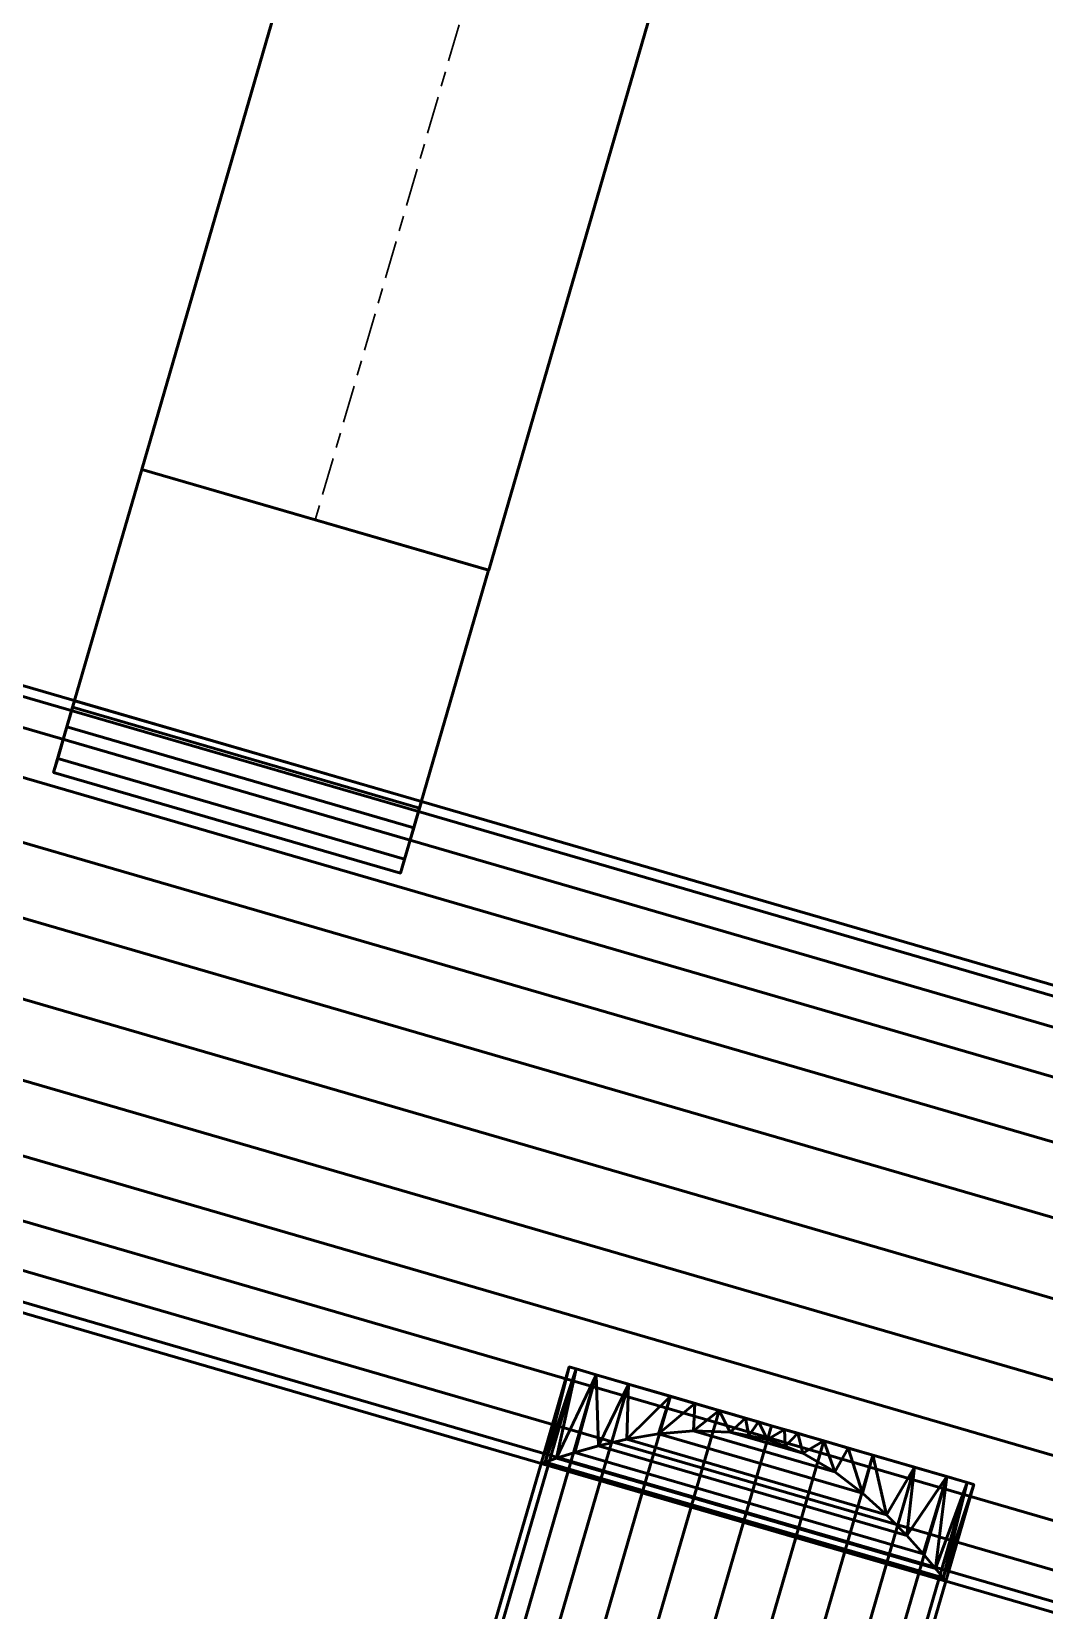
# Model space of a CAD drawing. Header units: inches. Extents: x -1654 to 1344, y -1538 to 36.
# Drawn here: x -281.72 to -264.9, y -673.81 to -647.59 of the extents above; entities that cross this region are included whole.
import ezdxf

# ---------------------------------------------------------------- set-up
doc = ezdxf.new("R2010")
doc.units = ezdxf.units.IN
doc.header["$MEASUREMENT"] = 0
doc.linetypes.add('Center', pattern=[1.25, 0.25, -0.1875, 0.625, -0.1875])
doc.layers.add('M-HVAC-DUCT', color=1, linetype='Center', lineweight=30)
doc.layers.add('M-HVAC-DUCT-SA', color=1, linetype='Continuous', lineweight=50)

# ---------------------------------------------------------------- blocks, each defined once
blk = doc.blocks.new('Rectangular Takeoff - Standard-914984-_3D_')
at = {"layer": 'M-HVAC-DUCT', "color": 8, "linetype": 'Continuous', "lineweight": 50}
mesh = blk.add_polyface(dxfattribs=at)
corners = [(-1.24, -3, 3), (-1.24, 3, 3), (-1.24, 3, -3), (-1.24, -3, -3)]
mesh.append_faces([[corners[k] for k in face] for face in [(2, 3, 0, 1)]], dxfattribs={"color": 8})
mesh = blk.add_polyface(dxfattribs=at)
corners = [(-1.24, 3, -3), (4, 3, -3), (4, -3, -3), (-1.24, -3, -3)]
mesh.append_faces([[corners[k] for k in face] for face in [(3, 0, 1, 2)]], dxfattribs={"color": 8})
mesh = blk.add_polyface(dxfattribs=at)
corners = [(-1.24, 3, 3), (4, 3, 3), (4, 3, -3), (-1.24, 3, -3)]
mesh.append_faces([[corners[k] for k in face] for face in [(2, 3, 0, 1)]], dxfattribs={"color": 8})
mesh = blk.add_polyface(dxfattribs=at)
corners = [(4, -3, 3), (4, 3, 3), (-1.24, 3, 3), (-1.24, -3, 3)]
mesh.append_faces([[corners[k] for k in face] for face in [(1, 2, 3, 0)]], dxfattribs={"color": 8})
mesh = blk.add_polyface(dxfattribs=at)
corners = [(4, -3, 3), (4, -3, -3), (4, 3, -3), (4, 3, 3)]
mesh.append_faces([[corners[k] for k in face] for face in [(3, 0, 1, 2)]], dxfattribs={"color": 8})
mesh = blk.add_polyface(dxfattribs=at)
corners = [(-1.24, -3, -3), (4, -3, -3), (4, -3, 3), (-1.24, -3, 3)]
mesh.append_faces([[corners[k] for k in face] for face in [(2, 3, 0, 1)]], dxfattribs={"color": 8})
blk = doc.blocks.new('Round Takeoff - Standard-838135-_3D_')
at = {"layer": 'M-HVAC-DUCT', "color": 8, "linetype": 'Continuous', "lineweight": 50}
mesh = blk.add_polyface(dxfattribs=at)
corners = [(-1.669, 0, 3.5), (-1.669, 0.906, 3.381), (-1.669, 1.75, 3.031), (-1.669, 2.475, 2.475), (-1.669, 3.031, 1.75), (-1.669, 3.381, 0.906), (-1.669, 3.5), (-1.669, 3.381, -0.906), (-1.669, 3.031, -1.75), (-1.669, 2.475, -2.475), (-1.669, 1.75, -3.031), (-1.669, 0.906, -3.381), (-1.669, 0, -3.5), (-1.669, -0.906, -3.381), (-1.669, -1.75, -3.031), (-1.669, -2.475, -2.475), (-1.669, -3.031, -1.75), (-1.669, -3.381, -0.906), (-1.669, -3.5), (-1.669, -3.381, 0.906), (-1.669, -3.031, 1.75), (-1.669, -2.475, 2.475), (-1.669, -1.75, 3.031), (-1.669, -0.906, 3.381)]
mesh.append_faces([[corners[k] for k in face] for face in [(12, 4, 8, 9), (12, 17, 20, 21)]], dxfattribs={"vtx0": -1, "vtx1": -1, "vtx3": -1, "color": 8})
mesh.append_faces([[corners[k] for k in face] for face in [(5, 7, 8, 4), (12, 3, 4)]], dxfattribs={"vtx0": -1, "vtx2": -1, "color": 8})
mesh.append_faces([[corners[k] for k in face] for face in [(12, 15, 16, 17), (12, 1, 2, 3)]], dxfattribs={"vtx0": -1, "vtx3": -1, "color": 8})
mesh.append_faces([[corners[k] for k in face] for face in [(14, 15, 12, 13)]], dxfattribs={"vtx1": -1, "color": 8})
mesh.append_faces([[corners[k] for k in face] for face in [(0, 1, 12, 23), (22, 23, 12, 21)]], dxfattribs={"vtx1": -1, "vtx2": -1, "color": 8})
mesh.append_faces([[corners[k] for k in face] for face in [(10, 11, 12, 9), (5, 6, 7)]], dxfattribs={"vtx2": -1, "color": 8})
mesh.append_faces([[corners[k] for k in face] for face in [(17, 18, 19, 20)]], dxfattribs={"vtx3": -1, "color": 8})
mesh = blk.add_polyface(dxfattribs=at)
corners = [(-1.669, 3.5), (-1.669, 3.381, 0.906), (-1.669, 3.031, 1.75), (-1.669, 2.475, 2.475), (-1.669, 1.75, 3.031), (-1.669, 0.906, 3.381), (-1.669, 0, 3.5), (0, 0, 3.5), (0, 0.906, 3.381), (0, 1.75, 3.031), (0, 2.475, 2.475), (0, 3.031, 1.75), (0, 3.381, 0.906), (0, 3.5)]
mesh.append_faces([[corners[k] for k in face] for face in [(1, 12, 13, 0)]], dxfattribs={"vtx0": -1, "color": 8})
mesh.append_faces([[corners[k] for k in face] for face in [(5, 8, 9, 4), (10, 3, 4, 9), (2, 11, 12, 1), (11, 2, 3, 10)]], dxfattribs={"vtx0": -1, "vtx2": -1, "color": 8})
mesh.append_faces([[corners[k] for k in face] for face in [(6, 7, 8, 5)]], dxfattribs={"vtx2": -1, "color": 8})
mesh = blk.add_polyface(dxfattribs=at)
corners = [(-1.669, 0, -3.5), (-1.669, 0.906, -3.381), (-1.669, 1.75, -3.031), (-1.669, 2.475, -2.475), (-1.669, 3.031, -1.75), (-1.669, 3.381, -0.906), (-1.669, 3.5), (0, 3.5), (0, 3.381, -0.906), (0, 3.031, -1.75), (0, 2.475, -2.475), (0, 1.75, -3.031), (0, 0.906, -3.381), (0, 0, -3.5)]
mesh.append_faces([[corners[k] for k in face] for face in [(1, 12, 13, 0)]], dxfattribs={"vtx0": -1, "color": 8})
mesh.append_faces([[corners[k] for k in face] for face in [(5, 8, 9, 4), (10, 3, 4, 9), (2, 11, 12, 1), (11, 2, 3, 10)]], dxfattribs={"vtx0": -1, "vtx2": -1, "color": 8})
mesh.append_faces([[corners[k] for k in face] for face in [(6, 7, 8, 5)]], dxfattribs={"vtx2": -1, "color": 8})
mesh = blk.add_polyface(dxfattribs=at)
corners = [(4, 0, 3.5), (4, 0.906, 3.381), (4, 1.75, 3.031), (4, 2.475, 2.475), (4, 3.031, 1.75), (4, 3.381, 0.906), (4, 3.5), (0, 3.5), (0, 3.381, 0.906), (0, 3.031, 1.75), (0, 2.475, 2.475), (0, 1.75, 3.031), (0, 0.906, 3.381), (0, 0, 3.5)]
mesh.append_faces([[corners[k] for k in face] for face in [(0, 1, 12, 13)]], dxfattribs={"vtx1": -1, "color": 8})
mesh.append_faces([[corners[k] for k in face] for face in [(1, 2, 11, 12), (10, 11, 2, 3), (4, 5, 8, 9), (9, 10, 3, 4)]], dxfattribs={"vtx1": -1, "vtx3": -1, "color": 8})
mesh.append_faces([[corners[k] for k in face] for face in [(5, 6, 7, 8)]], dxfattribs={"vtx3": -1, "color": 8})
mesh = blk.add_polyface(dxfattribs=at)
corners = [(4, 3.5), (4, 3.381, -0.906), (4, 3.031, -1.75), (4, 2.475, -2.475), (4, 1.75, -3.031), (4, 0.906, -3.381), (4, 0, -3.5), (0, 0, -3.5), (0, 0.906, -3.381), (0, 1.75, -3.031), (0, 2.475, -2.475), (0, 3.031, -1.75), (0, 3.381, -0.906), (0, 3.5)]
mesh.append_faces([[corners[k] for k in face] for face in [(0, 1, 12, 13)]], dxfattribs={"vtx1": -1, "color": 8})
mesh.append_faces([[corners[k] for k in face] for face in [(1, 2, 11, 12), (10, 11, 2, 3), (4, 5, 8, 9), (9, 10, 3, 4)]], dxfattribs={"vtx1": -1, "vtx3": -1, "color": 8})
mesh.append_faces([[corners[k] for k in face] for face in [(5, 6, 7, 8)]], dxfattribs={"vtx3": -1, "color": 8})
mesh = blk.add_polyface(dxfattribs=at)
corners = [(4, 0, 3.5), (4, -0.906, 3.381), (4, -1.75, 3.031), (4, -2.475, 2.475), (4, -3.031, 1.75), (4, -3.381, 0.906), (4, -3.5), (4, -3.381, -0.906), (4, -3.031, -1.75), (4, -2.475, -2.475), (4, -1.75, -3.031), (4, -0.906, -3.381), (4, 0, -3.5), (4, 0.906, -3.381), (4, 1.75, -3.031), (4, 2.475, -2.475), (4, 3.031, -1.75), (4, 3.381, -0.906), (4, 3.5), (4, 3.381, 0.906), (4, 3.031, 1.75), (4, 2.475, 2.475), (4, 1.75, 3.031), (4, 0.906, 3.381)]
mesh.append_faces([[corners[k] for k in face] for face in [(10, 8, 9)]], dxfattribs={"vtx0": -1, "color": 8})
mesh.append_faces([[corners[k] for k in face] for face in [(6, 12, 3, 4)]], dxfattribs={"vtx0": -1, "vtx1": -1, "vtx3": -1, "color": 8})
mesh.append_faces([[corners[k] for k in face] for face in [(16, 20, 21)]], dxfattribs={"vtx0": -1, "vtx2": -1, "color": 8})
mesh.append_faces([[corners[k] for k in face] for face in [(21, 12, 13, 14), (6, 10, 11, 12), (12, 23, 0, 1), (12, 1, 2, 3)]], dxfattribs={"vtx0": -1, "vtx3": -1, "color": 8})
mesh.append_faces([[corners[k] for k in face] for face in [(5, 6, 4)]], dxfattribs={"vtx1": -1, "color": 8})
mesh.append_faces([[corners[k] for k in face] for face in [(15, 16, 21, 14), (22, 23, 12, 21)]], dxfattribs={"vtx1": -1, "vtx2": -1, "color": 8})
mesh.append_faces([[corners[k] for k in face] for face in [(16, 17, 19, 20)]], dxfattribs={"vtx1": -1, "vtx3": -1, "color": 8})
mesh.append_faces([[corners[k] for k in face] for face in [(17, 18, 19)]], dxfattribs={"vtx2": -1, "color": 8})
mesh.append_faces([[corners[k] for k in face] for face in [(6, 7, 8, 10)]], dxfattribs={"vtx2": -1, "vtx3": -1, "color": 8})
mesh = blk.add_polyface(dxfattribs=at)
corners = [(-1.669, -3.5), (-1.669, -3.381, -0.906), (-1.669, -3.031, -1.75), (-1.669, -2.475, -2.475), (-1.669, -1.75, -3.031), (-1.669, -0.906, -3.381), (-1.669, 0, -3.5), (0, 0, -3.5), (0, -0.906, -3.381), (0, -1.75, -3.031), (0, -2.475, -2.475), (0, -3.031, -1.75), (0, -3.381, -0.906), (0, -3.5)]
mesh.append_faces([[corners[k] for k in face] for face in [(1, 12, 13, 0)]], dxfattribs={"vtx0": -1, "color": 8})
mesh.append_faces([[corners[k] for k in face] for face in [(5, 8, 9, 4), (10, 3, 4, 9), (2, 11, 12, 1), (11, 2, 3, 10)]], dxfattribs={"vtx0": -1, "vtx2": -1, "color": 8})
mesh.append_faces([[corners[k] for k in face] for face in [(6, 7, 8, 5)]], dxfattribs={"vtx2": -1, "color": 8})
mesh = blk.add_polyface(dxfattribs=at)
corners = [(-1.669, 0, 3.5), (-1.669, -0.906, 3.381), (-1.669, -1.75, 3.031), (-1.669, -2.475, 2.475), (-1.669, -3.031, 1.75), (-1.669, -3.381, 0.906), (-1.669, -3.5), (0, -3.5), (0, -3.381, 0.906), (0, -3.031, 1.75), (0, -2.475, 2.475), (0, -1.75, 3.031), (0, -0.906, 3.381), (0, 0, 3.5)]
mesh.append_faces([[corners[k] for k in face] for face in [(1, 12, 13, 0)]], dxfattribs={"vtx0": -1, "color": 8})
mesh.append_faces([[corners[k] for k in face] for face in [(5, 8, 9, 4), (10, 3, 4, 9), (2, 11, 12, 1), (11, 2, 3, 10)]], dxfattribs={"vtx0": -1, "vtx2": -1, "color": 8})
mesh.append_faces([[corners[k] for k in face] for face in [(6, 7, 8, 5)]], dxfattribs={"vtx2": -1, "color": 8})
mesh = blk.add_polyface(dxfattribs=at)
corners = [(4, 0, -3.5), (4, -0.906, -3.381), (4, -1.75, -3.031), (4, -2.475, -2.475), (4, -3.031, -1.75), (4, -3.381, -0.906), (4, -3.5), (0, -3.5), (0, -3.381, -0.906), (0, -3.031, -1.75), (0, -2.475, -2.475), (0, -1.75, -3.031), (0, -0.906, -3.381), (0, 0, -3.5)]
mesh.append_faces([[corners[k] for k in face] for face in [(0, 1, 12, 13)]], dxfattribs={"vtx1": -1, "color": 8})
mesh.append_faces([[corners[k] for k in face] for face in [(1, 2, 11, 12), (10, 11, 2, 3), (4, 5, 8, 9), (9, 10, 3, 4)]], dxfattribs={"vtx1": -1, "vtx3": -1, "color": 8})
mesh.append_faces([[corners[k] for k in face] for face in [(5, 6, 7, 8)]], dxfattribs={"vtx3": -1, "color": 8})
mesh = blk.add_polyface(dxfattribs=at)
corners = [(4, -3.5), (4, -3.381, 0.906), (4, -3.031, 1.75), (4, -2.475, 2.475), (4, -1.75, 3.031), (4, -0.906, 3.381), (4, 0, 3.5), (0, 0, 3.5), (0, -0.906, 3.381), (0, -1.75, 3.031), (0, -2.475, 2.475), (0, -3.031, 1.75), (0, -3.381, 0.906), (0, -3.5)]
mesh.append_faces([[corners[k] for k in face] for face in [(0, 1, 12, 13)]], dxfattribs={"vtx1": -1, "color": 8})
mesh.append_faces([[corners[k] for k in face] for face in [(1, 2, 11, 12), (10, 11, 2, 3), (4, 5, 8, 9), (9, 10, 3, 4)]], dxfattribs={"vtx1": -1, "vtx3": -1, "color": 8})
mesh.append_faces([[corners[k] for k in face] for face in [(5, 6, 7, 8)]], dxfattribs={"vtx3": -1, "color": 8})

msp = doc.modelspace()

# ---------------------------------------------------------------- linework, layer by layer
at = {"layer": 'M-HVAC-DUCT', "color": 5}
for p, q in [((-277.009, -655.702, 1332), (-268.076, -624.974, 1332)), ((-255.713, -671.265, 1332), (-305.282, -656.855, 1332)), ((-255.713, -671.265, 1332), (-305.282, -656.855, 1332)), ((-269.896, -672.349, 1332), (-269.43, -670.746, 1332)), ((-269.896, -672.349, 1332), (-271.013, -676.19, 1332))]:
    msp.add_line(p, q, dxfattribs=at)

# ---------------------------------------------------------------- block references
at = {"layer": 'M-HVAC-DUCT-SA', "color": 8, "extrusion": (0, 0, -1)}
for name, p, rotation in [('Rectangular Takeoff - Standard-914984-_3D_', (278.126, -659.543, -1332), 106.2098687159166), ('Round Takeoff - Standard-838135-_3D_', (269.896, -672.349, -1332), 286.2098687159166)]:
    msp.add_blockref(name, p, dxfattribs=dict(at, rotation=rotation))

# ---------------------------------------------------------------- meshes
at = {"layer": 'M-HVAC-DUCT-SA', "color": 8}
mesh = msp.add_polyface(dxfattribs=at)
corners = [(-274.128, -656.539, 1329), (-279.89, -654.864, 1329), (-270.957, -624.136, 1329), (-265.195, -625.811, 1329)]
mesh.append_faces([[corners[k] for k in face] for face in [(3, 0, 1, 2)]], dxfattribs={"color": 8})
mesh = msp.add_polyface(dxfattribs=at)
corners = [(-279.89, -654.864, 1335), (-274.128, -656.539, 1335), (-265.195, -625.811, 1335), (-270.957, -624.136, 1335)]
mesh.append_faces([[corners[k] for k in face] for face in [(0, 1, 2, 3)]], dxfattribs={"color": 8})
mesh = msp.add_polyface(dxfattribs=at)
corners = [(-279.89, -654.864, 1329), (-279.89, -654.864, 1335), (-270.957, -624.136, 1335), (-270.957, -624.136, 1329)]
mesh.append_faces([[corners[k] for k in face] for face in [(3, 0, 1, 2)]], dxfattribs={"color": 8})
mesh = msp.add_polyface(dxfattribs=at)
corners = [(-274.128, -656.539, 1335), (-274.128, -656.539, 1329), (-265.195, -625.811, 1329), (-265.195, -625.811, 1335)]
mesh.append_faces([[corners[k] for k in face] for face in [(3, 0, 1, 2)]], dxfattribs={"color": 8})
mesh = msp.add_polyface(dxfattribs=at)
corners = [(-255.713, -671.265, 1337), (-255.352, -670.023, 1336.83), (-255.015, -668.865, 1336.33), (-254.726, -667.87, 1335.536), (-254.504, -667.107, 1334.5), (-254.365, -666.628, 1333.294), (-254.317, -666.464, 1332), (-303.886, -652.054, 1332), (-303.934, -652.217, 1333.294), (-304.073, -652.697, 1334.5), (-304.295, -653.46, 1335.536), (-304.584, -654.454, 1336.33), (-304.921, -655.612, 1336.83), (-305.282, -656.855, 1337)]
mesh.append_faces([[corners[k] for k in face] for face in [(8, 9, 4, 5), (3, 4, 9, 10), (11, 12, 1, 2), (2, 3, 10, 11)]], dxfattribs={"vtx1": -1, "vtx3": -1, "color": 8})
mesh.append_faces([[corners[k] for k in face] for face in [(6, 7, 8, 5)]], dxfattribs={"vtx2": -1, "color": 8})
mesh.append_faces([[corners[k] for k in face] for face in [(12, 13, 0, 1)]], dxfattribs={"vtx3": -1, "color": 8})
mesh = msp.add_polyface(dxfattribs=at)
corners = [(-254.317, -666.464, 1332), (-254.365, -666.628, 1330.706), (-254.504, -667.107, 1329.5), (-254.726, -667.87, 1328.464), (-255.015, -668.865, 1327.67), (-255.352, -670.023, 1327.17), (-255.713, -671.265, 1327), (-305.282, -656.855, 1327), (-304.921, -655.612, 1327.17), (-304.584, -654.454, 1327.67), (-304.295, -653.46, 1328.464), (-304.073, -652.697, 1329.5), (-303.934, -652.217, 1330.706), (-303.886, -652.054, 1332)]
mesh.append_faces([[corners[k] for k in face] for face in [(8, 9, 4, 5), (3, 4, 9, 10), (11, 12, 1, 2), (2, 3, 10, 11)]], dxfattribs={"vtx1": -1, "vtx3": -1, "color": 8})
mesh.append_faces([[corners[k] for k in face] for face in [(5, 6, 7, 8), (12, 13, 0, 1)]], dxfattribs={"vtx3": -1, "color": 8})
mesh = msp.add_polyface(dxfattribs=at)
corners = [(-279.89, -654.864, 1329), (-274.128, -656.539, 1329), (-274.128, -656.539, 1335), (-279.89, -654.864, 1335)]
mesh.append_faces([[corners[k] for k in face] for face in [(3, 0, 1, 2)]], dxfattribs={"color": 8})
mesh = msp.add_polyface(dxfattribs=at)
corners = [(-257.109, -676.067, 1332), (-257.061, -675.903, 1333.294), (-256.922, -675.423, 1334.5), (-256.7, -674.66, 1335.536), (-256.411, -673.666, 1336.33), (-256.074, -672.508, 1336.83), (-255.713, -671.265, 1337), (-305.282, -656.855, 1337), (-305.643, -658.098, 1336.83), (-305.98, -659.256, 1336.33), (-306.269, -660.25, 1335.536), (-306.491, -661.013, 1334.5), (-306.63, -661.493, 1333.294), (-306.678, -661.656, 1332)]
mesh.append_faces([[corners[k] for k in face] for face in [(7, 8, 5, 6)]], dxfattribs={"vtx1": -1, "color": 8})
mesh.append_faces([[corners[k] for k in face] for face in [(8, 9, 4, 5), (3, 4, 9, 10), (11, 12, 1, 2), (2, 3, 10, 11)]], dxfattribs={"vtx1": -1, "vtx3": -1, "color": 8})
mesh.append_faces([[corners[k] for k in face] for face in [(12, 13, 0, 1)]], dxfattribs={"vtx3": -1, "color": 8})
mesh = msp.add_polyface(dxfattribs=at)
corners = [(-255.713, -671.265, 1327), (-256.074, -672.508, 1327.17), (-256.411, -673.666, 1327.67), (-256.7, -674.66, 1328.464), (-256.922, -675.423, 1329.5), (-257.061, -675.903, 1330.706), (-257.109, -676.067, 1332), (-306.678, -661.656, 1332), (-306.63, -661.493, 1330.706), (-306.491, -661.013, 1329.5), (-306.269, -660.25, 1328.464), (-305.98, -659.256, 1327.67), (-305.643, -658.098, 1327.17), (-305.282, -656.855, 1327)]
mesh.append_faces([[corners[k] for k in face] for face in [(7, 8, 5, 6)]], dxfattribs={"vtx1": -1, "color": 8})
mesh.append_faces([[corners[k] for k in face] for face in [(8, 9, 4, 5), (3, 4, 9, 10), (11, 12, 1, 2), (2, 3, 10, 11)]], dxfattribs={"vtx1": -1, "vtx3": -1, "color": 8})
mesh.append_faces([[corners[k] for k in face] for face in [(12, 13, 0, 1)]], dxfattribs={"vtx3": -1, "color": 8})
mesh = msp.add_polyface(dxfattribs=at)
corners = [(-281.353, -659.896, 1329), (-281.353, -659.896, 1335), (-281.286, -659.665, 1335), (-281.133, -659.14, 1334.08), (-281.039, -658.815, 1333.064), (-281.007, -658.705, 1332), (-281.039, -658.815, 1330.936), (-281.133, -659.14, 1329.92), (-281.286, -659.665, 1329)]
mesh.append_faces([[corners[k] for k in face] for face in [(4, 5, 1)]], dxfattribs={"vtx1": -1, "vtx2": -1, "color": 8})
mesh.append_faces([[corners[k] for k in face] for face in [(0, 1, 5, 6)]], dxfattribs={"vtx1": -1, "vtx3": -1, "color": 8})
mesh.append_faces([[corners[k] for k in face] for face in [(7, 8, 0, 6)]], dxfattribs={"vtx2": -1, "color": 8})
mesh.append_faces([[corners[k] for k in face] for face in [(1, 2, 3, 4)]], dxfattribs={"vtx3": -1, "color": 8})
mesh = msp.add_polyface(dxfattribs=at)
corners = [(-275.245, -660.38, 1332), (-281.007, -658.705, 1332), (-281.039, -658.815, 1333.064), (-281.133, -659.14, 1334.08), (-281.286, -659.665, 1335), (-275.524, -661.34, 1335), (-275.372, -660.815, 1334.08), (-275.277, -660.49, 1333.064)]
mesh.append_faces([[corners[k] for k in face] for face in [(6, 7, 2, 3)]], dxfattribs={"vtx1": -1, "vtx3": -1, "color": 8})
mesh.append_faces([[corners[k] for k in face] for face in [(0, 1, 2, 7)]], dxfattribs={"vtx2": -1, "color": 8})
mesh.append_faces([[corners[k] for k in face] for face in [(3, 4, 5, 6)]], dxfattribs={"vtx3": -1, "color": 8})
mesh = msp.add_polyface(dxfattribs=at)
corners = [(-281.007, -658.705, 1332), (-275.245, -660.38, 1332), (-275.277, -660.49, 1330.936), (-275.372, -660.815, 1329.92), (-275.524, -661.34, 1329), (-281.286, -659.665, 1329), (-281.133, -659.14, 1329.92), (-281.039, -658.815, 1330.936)]
mesh.append_faces([[corners[k] for k in face] for face in [(5, 6, 3, 4)]], dxfattribs={"vtx1": -1, "color": 8})
mesh.append_faces([[corners[k] for k in face] for face in [(2, 3, 6, 7)]], dxfattribs={"vtx1": -1, "vtx3": -1, "color": 8})
mesh.append_faces([[corners[k] for k in face] for face in [(7, 0, 1, 2)]], dxfattribs={"vtx3": -1, "color": 8})
mesh = msp.add_polyface(dxfattribs=at)
corners = [(-281.353, -659.896, 1335), (-275.591, -661.571, 1335), (-275.524, -661.34, 1335), (-281.286, -659.665, 1335)]
mesh.append_faces([[corners[k] for k in face] for face in [(0, 1, 2, 3)]], dxfattribs={"color": 8})
mesh = msp.add_polyface(dxfattribs=at)
corners = [(-275.591, -661.571, 1329), (-281.353, -659.896, 1329), (-281.286, -659.665, 1329), (-275.524, -661.34, 1329)]
mesh.append_faces([[corners[k] for k in face] for face in [(3, 0, 1, 2)]], dxfattribs={"color": 8})
mesh = msp.add_polyface(dxfattribs=at)
corners = [(-281.353, -659.896, 1329), (-275.591, -661.571, 1329), (-275.591, -661.571, 1335), (-281.353, -659.896, 1335)]
mesh.append_faces([[corners[k] for k in face] for face in [(2, 3, 0, 1)]], dxfattribs={"color": 8})
mesh = msp.add_polyface(dxfattribs=at)
corners = [(-275.591, -661.571, 1335), (-275.591, -661.571, 1329), (-275.524, -661.34, 1329), (-275.372, -660.815, 1329.92), (-275.277, -660.49, 1330.936), (-275.245, -660.38, 1332), (-275.277, -660.49, 1333.064), (-275.372, -660.815, 1334.08), (-275.524, -661.34, 1335)]
mesh.append_faces([[corners[k] for k in face] for face in [(4, 5, 1)]], dxfattribs={"vtx1": -1, "vtx2": -1, "color": 8})
mesh.append_faces([[corners[k] for k in face] for face in [(0, 1, 5, 6)]], dxfattribs={"vtx1": -1, "vtx3": -1, "color": 8})
mesh.append_faces([[corners[k] for k in face] for face in [(7, 8, 0, 6)]], dxfattribs={"vtx2": -1, "color": 8})
mesh.append_faces([[corners[k] for k in face] for face in [(1, 2, 3, 4)]], dxfattribs={"vtx3": -1, "color": 8})
mesh = msp.add_polyface(dxfattribs=at)
corners = [(-272.791, -669.769, 1332), (-272.677, -669.802, 1331.094), (-272.341, -669.9, 1330.25), (-271.807, -670.055, 1329.525), (-271.111, -670.258, 1328.969), (-270.3, -670.493, 1328.619), (-269.43, -670.746, 1328.5), (-269.497, -670.977, 1328.5), (-270.117, -670.854, 1328.557), (-270.729, -670.831, 1328.721), (-271.308, -670.88, 1328.978), (-271.836, -670.972, 1329.317), (-272.304, -671.083, 1329.732), (-272.697, -671.193, 1330.218), (-272.999, -671.287, 1330.768), (-273.191, -671.35, 1331.37), (-273.257, -671.372, 1332), (-270.705, -670.375, 1328.794), (-269.865, -670.62, 1328.56), (-270.423, -670.842, 1328.639), (-270.083, -670.557, 1328.589), (-269.807, -670.915, 1328.529), (-269.648, -670.683, 1328.53)]
mesh.append_faces([[corners[k] for k in face] for face in [(7, 22, 6)]], dxfattribs={"vtx0": -1, "color": 8})
mesh.append_faces([[corners[k] for k in face] for face in [(10, 17, 9), (8, 18, 21), (3, 12, 2), (12, 3, 11), (13, 2, 12)]], dxfattribs={"vtx0": -1, "vtx1": -1, "color": 8})
mesh.append_faces([[corners[k] for k in face] for face in [(10, 4, 17), (22, 7, 21), (9, 17, 5), (21, 18, 22), (11, 3, 4), (2, 13, 14), (14, 1, 2), (15, 0, 1)]], dxfattribs={"vtx0": -1, "vtx2": -1, "color": 8})
mesh.append_faces([[corners[k] for k in face] for face in [(16, 0, 15)]], dxfattribs={"vtx1": -1, "color": 8})
mesh.append_faces([[corners[k] for k in face] for face in [(19, 9, 5, 8), (20, 18, 8, 5), (10, 11, 4), (14, 15, 1)]], dxfattribs={"vtx1": -1, "vtx2": -1, "color": 8})
mesh = msp.add_polyface(dxfattribs=at)
corners = [(-269.43, -670.746, 1335.5), (-270.3, -670.493, 1335.381), (-271.111, -670.258, 1335.031), (-271.807, -670.055, 1334.475), (-272.341, -669.9, 1333.75), (-272.677, -669.802, 1332.906), (-272.791, -669.769, 1332), (-273.257, -671.372, 1332), (-273.191, -671.35, 1332.63), (-272.999, -671.287, 1333.232), (-272.697, -671.193, 1333.782), (-272.304, -671.083, 1334.268), (-271.836, -670.972, 1334.683), (-271.308, -670.88, 1335.022), (-270.729, -670.831, 1335.279), (-270.117, -670.854, 1335.443), (-269.497, -670.977, 1335.5), (-269.865, -670.62, 1335.44), (-270.705, -670.375, 1335.206), (-270.423, -670.842, 1335.361), (-270.083, -670.557, 1335.411), (-269.807, -670.915, 1335.471), (-269.648, -670.683, 1335.47)]
mesh.append_faces([[corners[k] for k in face] for face in [(22, 16, 0)]], dxfattribs={"vtx0": -1, "color": 8})
mesh.append_faces([[corners[k] for k in face] for face in [(6, 8, 5), (4, 11, 3), (11, 4, 10), (16, 22, 21), (14, 18, 13), (3, 12, 2), (2, 13, 18), (12, 3, 11)]], dxfattribs={"vtx0": -1, "vtx1": -1, "color": 8})
mesh.append_faces([[corners[k] for k in face] for face in [(5, 8, 9), (4, 9, 10), (17, 15, 21), (14, 1, 18), (21, 22, 17)]], dxfattribs={"vtx0": -1, "vtx2": -1, "color": 8})
mesh.append_faces([[corners[k] for k in face] for face in [(4, 5, 9), (12, 13, 2), (19, 15, 1, 14), (20, 1, 15, 17)]], dxfattribs={"vtx1": -1, "vtx2": -1, "color": 8})
mesh.append_faces([[corners[k] for k in face] for face in [(6, 7, 8)]], dxfattribs={"vtx2": -1, "color": 8})
mesh = msp.add_polyface(dxfattribs=at)
corners = [(-269.43, -670.746, 1328.5), (-270.3, -670.493, 1328.619), (-271.111, -670.258, 1328.969), (-271.807, -670.055, 1329.525), (-272.341, -669.9, 1330.25), (-272.677, -669.802, 1331.094), (-272.791, -669.769, 1332), (-272.677, -669.802, 1332.906), (-272.341, -669.9, 1333.75), (-271.807, -670.055, 1334.475), (-271.111, -670.258, 1335.031), (-270.3, -670.493, 1335.381), (-269.43, -670.746, 1335.5), (-268.56, -670.999, 1335.381), (-267.75, -671.235, 1335.031), (-267.054, -671.437, 1334.475), (-266.52, -671.592, 1333.75), (-266.184, -671.69, 1332.906), (-266.069, -671.723, 1332), (-266.184, -671.69, 1331.094), (-266.52, -671.592, 1330.25), (-267.054, -671.437, 1329.525), (-267.75, -671.235, 1328.969), (-268.56, -670.999, 1328.619)]
mesh.append_faces([[corners[k] for k in face] for face in [(12, 4, 8, 9), (12, 17, 20, 21)]], dxfattribs={"vtx0": -1, "vtx1": -1, "vtx3": -1, "color": 8})
mesh.append_faces([[corners[k] for k in face] for face in [(5, 7, 8, 4), (12, 3, 4)]], dxfattribs={"vtx0": -1, "vtx2": -1, "color": 8})
mesh.append_faces([[corners[k] for k in face] for face in [(12, 15, 16, 17), (12, 1, 2, 3)]], dxfattribs={"vtx0": -1, "vtx3": -1, "color": 8})
mesh.append_faces([[corners[k] for k in face] for face in [(14, 15, 12, 13)]], dxfattribs={"vtx1": -1, "color": 8})
mesh.append_faces([[corners[k] for k in face] for face in [(0, 1, 12, 23), (22, 23, 12, 21)]], dxfattribs={"vtx1": -1, "vtx2": -1, "color": 8})
mesh.append_faces([[corners[k] for k in face] for face in [(10, 11, 12, 9), (5, 6, 7)]], dxfattribs={"vtx2": -1, "color": 8})
mesh.append_faces([[corners[k] for k in face] for face in [(17, 18, 19, 20)]], dxfattribs={"vtx3": -1, "color": 8})
mesh = msp.add_polyface(dxfattribs=at)
corners = [(-273.257, -671.372, 1332), (-266.535, -673.326, 1332), (-266.579, -673.272, 1332.63), (-266.707, -673.116, 1333.232), (-266.912, -672.875, 1333.782), (-267.185, -672.571, 1334.268), (-267.52, -672.227, 1334.683), (-267.917, -671.866, 1335.022), (-268.379, -671.514, 1335.279), (-268.908, -671.205, 1335.443), (-269.497, -670.977, 1335.5), (-270.117, -670.854, 1335.443), (-270.729, -670.831, 1335.279), (-271.308, -670.88, 1335.022), (-271.836, -670.972, 1334.683), (-272.304, -671.083, 1334.268), (-272.697, -671.193, 1333.782), (-272.999, -671.287, 1333.232), (-273.191, -671.35, 1332.63)]
mesh.append_faces([[corners[k] for k in face] for face in [(10, 11, 9)]], dxfattribs={"vtx1": -1, "color": 8})
mesh.append_faces([[corners[k] for k in face] for face in [(11, 12, 8, 9), (12, 13, 7, 8), (13, 14, 6, 7), (5, 6, 14, 15), (15, 16, 4, 5), (17, 18, 2, 3), (16, 17, 3, 4)]], dxfattribs={"vtx1": -1, "vtx3": -1, "color": 8})
mesh.append_faces([[corners[k] for k in face] for face in [(18, 0, 1, 2)]], dxfattribs={"vtx3": -1, "color": 8})
mesh = msp.add_polyface(dxfattribs=at)
corners = [(-266.535, -673.326, 1332), (-273.257, -671.372, 1332), (-273.191, -671.35, 1331.37), (-272.999, -671.287, 1330.768), (-272.697, -671.193, 1330.218), (-272.304, -671.083, 1329.732), (-271.836, -670.972, 1329.317), (-271.308, -670.88, 1328.978), (-270.729, -670.831, 1328.721), (-270.117, -670.854, 1328.557), (-269.497, -670.977, 1328.5), (-268.908, -671.205, 1328.557), (-268.379, -671.514, 1328.721), (-267.917, -671.866, 1328.978), (-267.52, -672.227, 1329.317), (-267.185, -672.571, 1329.732), (-266.912, -672.875, 1330.218), (-266.707, -673.116, 1330.768), (-266.579, -673.272, 1331.37)]
mesh.append_faces([[corners[k] for k in face] for face in [(11, 9, 10)]], dxfattribs={"vtx0": -1, "color": 8})
mesh.append_faces([[corners[k] for k in face] for face in [(1, 2, 18, 0)]], dxfattribs={"vtx1": -1, "color": 8})
mesh.append_faces([[corners[k] for k in face] for face in [(2, 3, 17, 18), (3, 4, 16, 17), (15, 16, 4, 5), (5, 6, 14, 15), (7, 8, 12, 13), (6, 7, 13, 14), (8, 9, 11, 12)]], dxfattribs={"vtx1": -1, "vtx3": -1, "color": 8})
mesh = msp.add_polyface(dxfattribs=at)
corners = [(-266.069, -671.723, 1332), (-266.184, -671.69, 1332.906), (-266.52, -671.592, 1333.75), (-267.054, -671.437, 1334.475), (-267.75, -671.235, 1335.031), (-268.56, -670.999, 1335.381), (-269.43, -670.746, 1335.5), (-269.497, -670.977, 1335.5), (-268.908, -671.205, 1335.443), (-268.379, -671.514, 1335.279), (-267.917, -671.866, 1335.022), (-267.52, -672.227, 1334.683), (-267.185, -672.571, 1334.268), (-266.912, -672.875, 1333.782), (-266.707, -673.116, 1333.232), (-266.579, -673.272, 1332.63), (-266.535, -673.326, 1332), (-268.155, -671.117, 1335.206), (-268.995, -670.873, 1335.44), (-268.644, -671.36, 1335.361), (-268.778, -670.936, 1335.411), (-269.203, -671.091, 1335.471), (-269.213, -670.809, 1335.47)]
mesh.append_faces([[corners[k] for k in face] for face in [(7, 22, 6)]], dxfattribs={"vtx0": -1, "color": 8})
mesh.append_faces([[corners[k] for k in face] for face in [(10, 17, 9), (8, 18, 21), (3, 12, 2), (12, 3, 11), (13, 2, 12)]], dxfattribs={"vtx0": -1, "vtx1": -1, "color": 8})
mesh.append_faces([[corners[k] for k in face] for face in [(10, 4, 17), (22, 7, 21), (9, 17, 5), (21, 18, 22), (11, 3, 4), (2, 13, 14), (14, 1, 2), (15, 0, 1)]], dxfattribs={"vtx0": -1, "vtx2": -1, "color": 8})
mesh.append_faces([[corners[k] for k in face] for face in [(16, 0, 15)]], dxfattribs={"vtx1": -1, "color": 8})
mesh.append_faces([[corners[k] for k in face] for face in [(19, 9, 5, 8), (20, 18, 8, 5), (10, 11, 4), (14, 15, 1)]], dxfattribs={"vtx1": -1, "vtx2": -1, "color": 8})
mesh = msp.add_polyface(dxfattribs=at)
corners = [(-269.43, -670.746, 1328.5), (-268.56, -670.999, 1328.619), (-267.75, -671.235, 1328.969), (-267.054, -671.437, 1329.525), (-266.52, -671.592, 1330.25), (-266.184, -671.69, 1331.094), (-266.069, -671.723, 1332), (-266.535, -673.326, 1332), (-266.579, -673.272, 1331.37), (-266.707, -673.116, 1330.768), (-266.912, -672.875, 1330.218), (-267.185, -672.571, 1329.732), (-267.52, -672.227, 1329.317), (-267.917, -671.866, 1328.978), (-268.379, -671.514, 1328.721), (-268.908, -671.205, 1328.557), (-269.497, -670.977, 1328.5), (-268.995, -670.873, 1328.56), (-268.155, -671.117, 1328.794), (-268.644, -671.36, 1328.639), (-268.778, -670.936, 1328.589), (-269.203, -671.091, 1328.529), (-269.213, -670.809, 1328.53)]
mesh.append_faces([[corners[k] for k in face] for face in [(22, 16, 0)]], dxfattribs={"vtx0": -1, "color": 8})
mesh.append_faces([[corners[k] for k in face] for face in [(6, 8, 5), (4, 11, 3), (11, 4, 10), (16, 22, 21), (14, 18, 13), (3, 12, 2), (2, 13, 18), (12, 3, 11)]], dxfattribs={"vtx0": -1, "vtx1": -1, "color": 8})
mesh.append_faces([[corners[k] for k in face] for face in [(5, 8, 9), (4, 9, 10), (17, 15, 21), (14, 1, 18), (21, 22, 17)]], dxfattribs={"vtx0": -1, "vtx2": -1, "color": 8})
mesh.append_faces([[corners[k] for k in face] for face in [(4, 5, 9), (12, 13, 2), (19, 15, 1, 14), (20, 1, 15, 17)]], dxfattribs={"vtx1": -1, "vtx2": -1, "color": 8})
mesh.append_faces([[corners[k] for k in face] for face in [(6, 7, 8)]], dxfattribs={"vtx2": -1, "color": 8})

doc.saveas('drawing.dxf')
